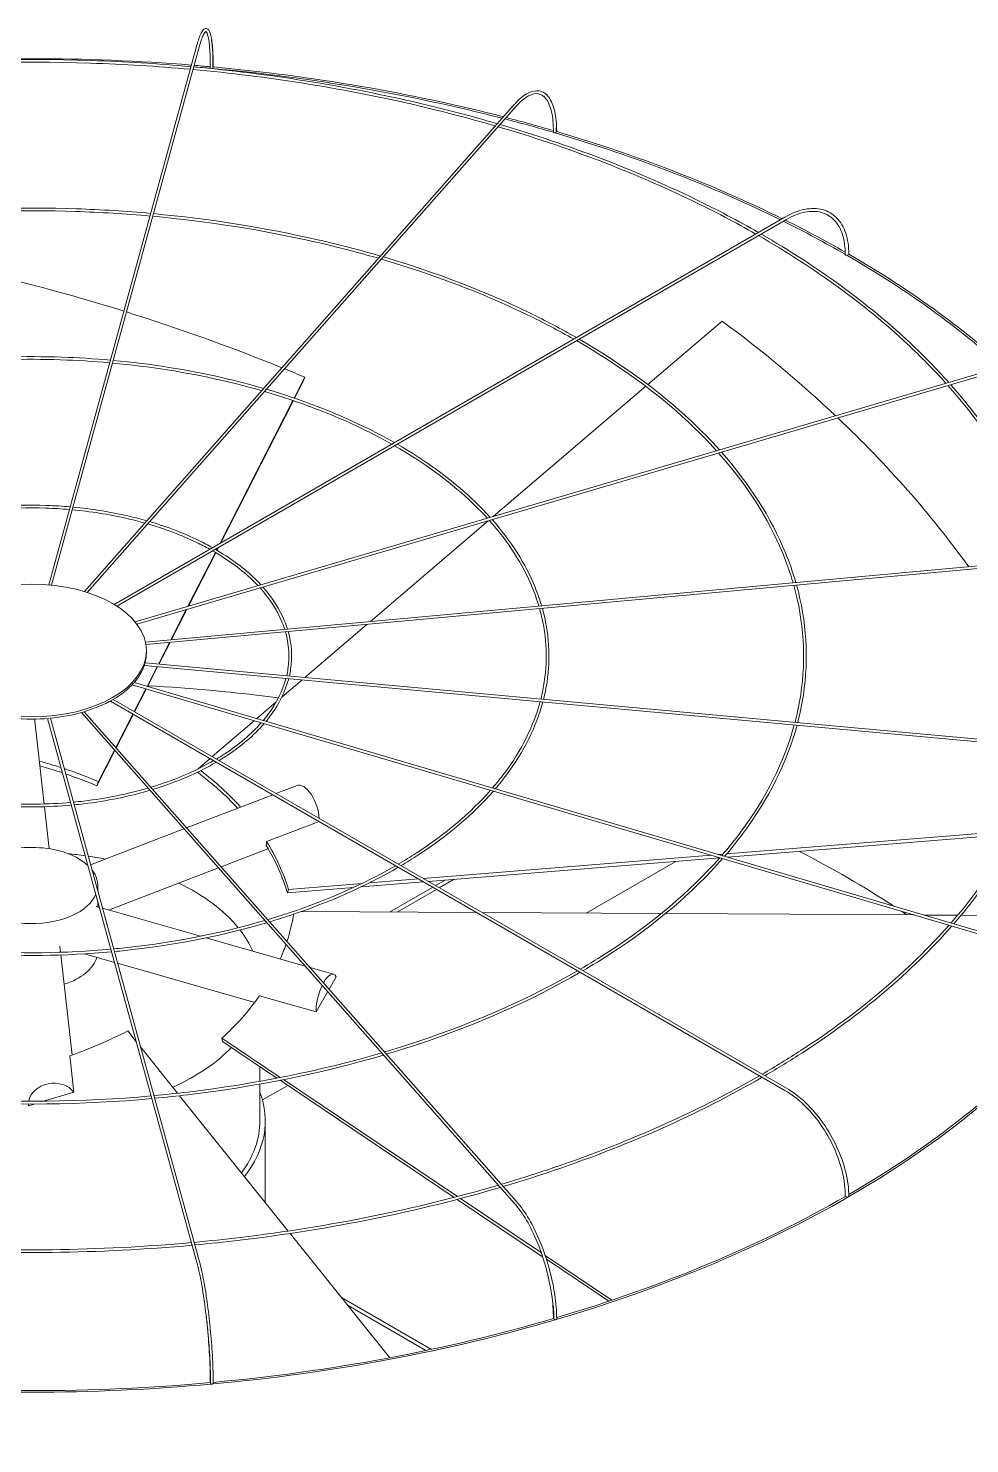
# Model space of a CAD drawing. Header units: millimetres. Extents: x -312439 to 477422, y -331570 to 212570.
# Drawn here: x 396611.3 to 396825, y 107646.9 to 107968.3 of the extents above; entities that cross this region are included whole.
import ezdxf

# ---------------------------------------------------------------- set-up
doc = ezdxf.new("R2010")
doc.units = ezdxf.units.MM

msp = doc.modelspace()

# ---------------------------------------------------------------- linework, layer by layer
at = {"color": 0, "linetype": 'Continuous', "lineweight": 0, "extrusion": (0, 0.816497, 0.57735)}
for p, q in [((396649.567, 107964.483), (396615.946, 107841.925)), ((396650.158, 107964.321), (396616.565, 107841.866)), ((396624.025, 107840.399), (396721.706, 107951.084)), ((396624.666, 107840.2), (396722.166, 107950.679)), ((396783.092, 107925.429), (396630.775, 107837.489)), ((396783.399, 107924.899), (396631.366, 107837.123)), ((396768.802, 107901.826), (396751.944, 107887.422)), ((396827.703, 107890.06), (396635.536, 107833.53)), ((396635.945, 107833.012), (396827.876, 107889.473)), ((396671.654, 107884.345), (396674.072, 107889.086)), ((396673.702, 107888.119), (396674.072, 107889.086)), ((396673.702, 107888.119), (396671.759, 107884.31)), ((396751.467, 107887.015), (396716.872, 107857.457)), ((396654.838, 107851.381), (396671.373, 107883.794)), ((396671.477, 107883.759), (396655.012, 107851.482)), ((396715.733, 107856.483), (396688.983, 107833.628)), ((396654.05, 107849.838), (396654.326, 107850.379)), ((396654.5, 107850.479), (396654.145, 107849.782)), ((396851.18, 107848.46), (396637.881, 107828.955)), ((396851.235, 107847.85), (396637.995, 107828.351)), ((396647.531, 107837.058), (396653.771, 107849.291)), ((396653.866, 107849.235), (396647.676, 107837.101)), ((396643.667, 107829.484), (396647.148, 107836.307)), ((396647.293, 107836.35), (396643.796, 107829.496)), ((396688.177, 107832.939), (396674.092, 107820.905)), ((396640.842, 107823.946), (396643.338, 107828.839)), ((396643.467, 107828.851), (396640.959, 107823.935)), ((396637.794, 107824.225), (396851.235, 107804.707)), ((396638.097, 107826.517), (396638.097, 107827.017)), ((396851.18, 107804.097), (396637.613, 107823.626)), ((396638.251, 107818.867), (396640.542, 107823.358)), ((396640.66, 107823.347), (396638.358, 107818.835)), ((396634.847, 107819.23), (396827.703, 107762.496)), ((396635.306, 107819.733), (396827.876, 107763.084)), ((396635.332, 107813.145), (396637.968, 107818.312)), ((396638.075, 107818.28), (396635.427, 107813.09)), ((396673.442, 107820.35), (396668.836, 107816.414)), ((396783.092, 107727.128), (396629.926, 107815.559)), ((396630.545, 107815.908), (396783.399, 107727.658)), ((396667.574, 107815.336), (396663.138, 107811.546)), ((396612.784, 107811.002), (396614.878, 107792.169)), ((396649.567, 107688.074), (396615.684, 107811.586)), ((396616.304, 107811.641), (396650.158, 107688.236)), ((396721.706, 107701.473), (396623.338, 107812.935)), ((396623.989, 107813.123), (396722.166, 107701.878)), ((396631.17, 107804.986), (396635.053, 107812.598)), ((396635.148, 107812.543), (396631.248, 107804.898)), ((396662.582, 107811.071), (396653.042, 107802.92)), ((396630.949, 107804.312), (396626.866, 107796.309)), ((396627.237, 107797.276), (396630.871, 107804.4)), ((396652.548, 107802.498), (396649.843, 107800.187)), ((396649.83, 107800.135), (396649.843, 107800.187)), ((396626.866, 107796.309), (396627.237, 107797.276)), ((396672.304, 107796.41), (396667.51, 107794.566)), ((396666.775, 107794.284), (396647.245, 107786.771)), ((396614.946, 107791.559), (396616.007, 107782.013)), ((396646.635, 107786.537), (396625.429, 107778.38)), ((396665.41, 107783.634), (396677.299, 107788.208)), ((396769.846, 107780.841), (396835.407, 107786.144)), ((396834.979, 107785.351), (396770.038, 107780.098)), ((396665.708, 107782.028), (396655.049, 107777.928)), ((396700.937, 107775.267), (396766.314, 107780.555)), ((396768.269, 107779.955), (396702.089, 107774.602)), ((396758.309, 107779.15), (396737.928, 107767.383)), ((396768.016, 107780.693), (396768.98, 107780.771)), ((396654.439, 107777.694), (396629.49, 107768.097)), ((396627.055, 107773.67), (396627.055, 107772.451)), ((396685.146, 107773.232), (396670.159, 107772.02)), ((396670.159, 107772.02), (396670.365, 107772.795)), ((396670.365, 107772.795), (396687.08, 107774.147)), ((396701.014, 107774.516), (396686.884, 107773.373)), ((396688.744, 107774.281), (396699.862, 107775.181)), ((396703.129, 107773.295), (396693.318, 107767.631)), ((396695.034, 107767.621), (396703.995, 107772.795)), ((396705.932, 107774.913), (396703.741, 107773.648)), ((396704.607, 107773.148), (396707.947, 107775.076)), ((396627.055, 107770.136), (396627.055, 107768.793)), ((396627.455, 107768.679), (396626.665, 107768.904)), ((396650.362, 107762.134), (396628.144, 107768.482)), ((396713.13, 107767.52), (396673.234, 107767.742)), ((396754.989, 107767.288), (396714.367, 107767.514)), ((396812.503, 107766.968), (396755.95, 107767.282)), ((396822.274, 107766.913), (396814.715, 107766.956)), ((396860.735, 107766.7), (396823.07, 107766.909)), ((396618.621, 107758.505), (396618.465, 107759.909)), ((396674.175, 107755.331), (396651.639, 107761.769)), ((396621.217, 107735.16), (396618.689, 107757.894)), ((396630.877, 107756.203), (396624.081, 107758.145)), ((396662.688, 107747.116), (396631.566, 107756.006)), ((396680.596, 107753.497), (396675.267, 107755.019)), ((396681.191, 107752.935), (396679.587, 107750.125)), ((396676.635, 107744.952), (396663.783, 107748.623)), ((396679.266, 107749.562), (396676.635, 107744.952)), ((396635.815, 107738.204), (396633.858, 107740.644)), ((396655.372, 107738.229), (396655.208, 107738.99)), ((396655.208, 107738.99), (396668.492, 107730.063)), ((396667.741, 107729.917), (396655.372, 107738.229)), ((396621.624, 107726.716), (396620.705, 107734.977)), ((396645.204, 107726.497), (396636.78, 107737.001)), ((396663.879, 107729.198), (396663.879, 107732.512)), ((396663.879, 107720.227), (396663.879, 107728.576)), ((396670.188, 107728.273), (396664.464, 107724.969)), ((396708.014, 107702.853), (396668.461, 107729.433)), ((396669.209, 107729.581), (396708.711, 107703.035)), ((396614.761, 107724.676), (396621.624, 107726.716)), ((396670.297, 107695.209), (396645.657, 107725.932)), ((396611.329, 107724.052), (396611.371, 107723.669)), ((396611.371, 107723.669), (396612.66, 107724.052)), ((396665.104, 107701.684), (396665.104, 107720.227)), ((396728.059, 107689.383), (396708.693, 107702.397)), ((396709.388, 107702.58), (396727.771, 107690.227)), ((396693.37, 107666.44), (396670.741, 107694.656)), ((396728.658, 107689.63), (396743.75, 107679.489)), ((396743.104, 107679.272), (396728.932, 107688.796)), ((396702.817, 107668.34), (396682.386, 107680.136)), ((396683.879, 107678.273), (396701.55, 107668.071))]:
    msp.add_line(p, q, dxfattribs=at)
at = {"color": 0, "linetype": 'Continuous', "lineweight": 0}
for centre, major_axis, ratio, start_param, end_param in [((396612.079, 107810.006), (-262.225, 0), 0.5773503, 4.5737285, 4.8518651), ((396612.079, 107810.006), (-261.613, 0), 0.5773503, 4.556469, 4.5713736), ((396612.079, 107810.006), (-262.225, 0), 0.5773503, 4.5571855, 4.5713361), ((396652.92, 107959.338), (0.306, -0.001), 0.5647458, 3.1415927, 4.5569919), ((396652.92, 107959.338), (0.306, -0.001), 0.5647458, 4.5569919, 6.1277883), ((396612.079, 107810.006), (-261.613, 0), 0.5773503, 4.2918428, 4.5551023), ((396652.968, 107959.513), (0.306, 0), 0.5773503, 5.7174869, 6.2831853), ((396612.079, 107810.006), (-262.225, 0), 0.5773503, 4.2917243, 4.5546375), ((396612.079, 107810.006), (-261.613, 0), 0.5773503, 4.242585, 4.2890574), ((396612.079, 107810.006), (-262.225, 0), 0.5773503, 4.2438111, 4.2889455), ((396730.81, 107944.726), (0.306, -0.003), 0.5659728, 3.1415927, 4.2460434), ((396730.81, 107944.726), (0.306, -0.003), 0.5659728, 4.2460434, 5.8168397), ((396612.079, 107810.006), (-261.613, 0), 0.5773503, 4.0051997, 4.2408431), ((396730.949, 107944.884), (0.306, 0), 0.5773503, 5.290332, 6.2831853), ((396612.079, 107810.006), (-262.225, 0), 0.5773503, 4.0050166, 4.2406095), ((396612.079, 107810.006), (-261.613, 0), 0.5773503, 3.9286416, 4.0018792), ((396612.079, 107810.006), (-262.225, 0), 0.5773503, 3.9309746, 4.001704), ((396797.284, 107917.059), (-0.306, 0), 0.5773503, 1.8326303, 3.1415927), ((396612.45, 107768.289), (-236.033, 90.421), 0.5343599, 4.8289255, 5.0170065), ((396797.067, 107916.934), (0.306, -0.004), 0.5683066, 3.1415927, 3.9346429), ((396797.067, 107916.934), (0.306, -0.004), 0.5683066, 3.9346429, 5.5054392), ((396612.079, 107810.006), (-261.613, 0), 0.5773503, 3.7066773, 3.9265771), ((396612.079, 107810.006), (-262.225, 0), 0.5773503, 3.705131, 3.9265633), ((396612.45, 107768.289), (-236.033, 90.421), 0.5343599, 4.6778989, 4.8264893), ((396612.285, 107768.097), (244.29, -64.884), 0.7560981, 0.9482496, 1.0897919), ((396612.45, 107768.289), (-236.033, 90.421), 0.5343599, 4.655659, 4.6753292), ((396612.285, 107768.097), (244.29, -64.884), 0.7560981, 0.7473423, 0.9452164), ((396611.971, 107826.517), (-26.126, 0), 0.5773503, 2.6739221, 2.9809447), ((396611.971, 107826.517), (-26.126, 0), 0.5773503, 2.9880814, 3.1415927), ((396611.971, 107826.517), (-26.126, 0), 0.5773503, 2.3597628, 2.6667854), ((396612.079, 107668.766), (-261.613, 0), 0.5773503, 4.4965959, 4.611374), ((396611.971, 107826.517), (-26.126, 0), 0.5773503, 2.0456036, 2.3526262), ((396611.971, 107826.517), (-26.126, 0), 0.5773503, 1.417285, 1.7243076), ((396607.29, 107810.391), (-5.494, -0.611), 0.8148193, 3.1415927, 3.239858), ((396611.971, 107826.517), (-26.126, 0), 0.5773503, 1.7314443, 2.0384669), ((396612.45, 107768.289), (56.639, -21.698), 0.5343599, 1.6636456, 1.7494756), ((396612.079, 107767.322), (-56.639, 21.698), 0.5343599, 4.7930664, 4.8825345), ((396612.45, 107768.289), (56.639, -21.698), 0.5343599, 1.5140664, 1.6514841), ((396612.079, 107767.322), (-56.639, 21.698), 0.5343599, 4.655659, 4.78086), ((396612.079, 107767.322), (58.621, -15.57), 0.7560981, 0.8715668, 1.0888975), ((396612.285, 107768.097), (58.621, -15.57), 0.7560981, 1.0889957, 1.0897919), ((396612.285, 107768.097), (58.621, -15.57), 0.7560981, 0.8588781, 1.0770864), ((396674.288, 107791.251), (-1.984, 5.159), 0.4527097, 4.0715694, 6.2831853), ((396612.079, 107773.67), (-14.976, 0), 0.5773503, 3.6916997, 5.4977871), ((396612.079, 107767.322), (58.621, -15.57), 0.7560981, 0.4379774, 0.6726233), ((396612.285, 107768.097), (58.621, -15.57), 0.7560981, 0.4379774, 0.6748983), ((396612.079, 107751.357), (-51.8, 0), 0.5773503, 4.4755897, 4.5522282), ((396612.079, 107751.357), (-51.8, 0), 0.5773503, 4.3841689, 4.46244), ((396612.079, 107668.766), (-261.613, 0), 0.5773503, 3.867145, 3.9833748), ((396612.079, 107773.67), (-14.976, 0), 0.5773503, 3.0357663, 3.5615783), ((396612.079, 107751.357), (-51.8, 0), 0.5773503, 3.5810046, 4.0125195), ((396612.079, 107773.67), (-14.976, 0), 0.5773503, 0.1968015, 2.9056449), ((396611.915, 107768.083), (59.282, 12.821), 0.7719474, 5.8595474, 5.99043), ((396612.079, 107668.766), (-261.613, 0), 0.5773503, 3.8494737, 3.8569689), ((396612.079, 107751.357), (-51.8, 0), 0.5773503, 3.3906549, 3.5616615), ((396611.915, 107768.083), (59.282, 12.821), 0.7719474, 5.7736505, 5.8452628), ((396612.079, 107758.762), (-14.976, 0), 0.5773503, 2.0838772, 2.9778132), ((396679.077, 107748.182), (1.518, 5.315), 0.3621096, 5.9116388, 7.2697762), ((396679.077, 107748.182), (1.518, 5.315), 0.3621096, 1.1204156, 2.3231422), ((396611.915, 107768.083), (59.282, 12.821), 0.7719474, 5.3512156, 5.5881365), ((396611.709, 107768.262), (-56.425, -22.248), 0.5660586, 1.5074553, 1.7443762), ((396612.079, 107810.006), (-262.225, 0), 0.5773503, 2.0421116, 2.6702774), ((396612.079, 107810.006), (-261.613, 0), 0.5773503, 2.358999, 2.669365), ((396612.079, 107751.357), (-51.8, 0), 0.5773503, 2.2375498, 2.6358707), ((396616.868, 107724.253), (5.494, 0.611), 0.8148193, 0.440938, 2.9148909), ((396612.079, 107720.227), (-53.025, 0), 0.5773503, 2.7158894, 3.3569527), ((396616.868, 107724.253), (5.494, 0.611), 0.8148193, 3.0505707, 3.1356266), ((396612.079, 107720.227), (-51.8, 0), 0.5773503, 2.7364581, 3.1415927), ((396612.079, 107810.006), (-261.613, 0), 0.5773503, 2.0437737, 2.355024), ((396797.067, 107703.203), (-0.306, 0.004), 0.5862544, 0, 0.7932918), ((396797.284, 107703.078), (-0.306, 0), 0.5773503, 0.261834, 3.1415927), ((396612.079, 107810.006), (-262.225, 0), 0.5773503, 1.7280308, 2.0415976), ((396612.079, 107810.006), (-261.613, 0), 0.5773503, 1.7289191, 2.0406845), ((396730.81, 107675.41), (-0.306, 0.003), 0.5885883, 0, 0.4763277), ((396730.949, 107675.252), (-0.306, 0), 0.5773503, 0, 3.1415927), ((396612.079, 107810.006), (-262.225, 0), 0.5773503, 1.4139544, 1.727034), ((396612.079, 107810.006), (-261.613, 0), 0.5773503, 1.41439, 1.726367), ((396652.92, 107660.798), (-0.306, 0.001), 0.5898153, 0, 0.1588369), ((396652.968, 107660.624), (-0.306, 0), 0.5773503, 0, 3.1415927)]:
    msp.add_ellipse(centre, major_axis=major_axis, ratio=ratio, start_param=start_param, end_param=end_param, dxfattribs=at)
msp.add_ellipse((396611.971, 107827.017), major_axis=(-26.126, 0), ratio=0.5773503, dxfattribs=at)
at = {"color": 3, "linetype": 'Continuous', "lineweight": 0}
for start_param, end_param in [(0, 2.3561945), (2.3561945, 3.1415927)]:
    msp.add_ellipse((396612.079, 107669.266), major_axis=(-262.225, 0), ratio=0.5773503, start_param=start_param, end_param=end_param, dxfattribs=at)
at = {"color": 0, "linetype": 'Continuous', "lineweight": 0}
for points, knots in [([(396653.274, 107959.513), (396653.274, 107961.216), (396653.223, 107962.733), (396653.02, 107965.252), (396652.871, 107966.251), (396652.469, 107967.673), (396652.243, 107968.188), (396651.458, 107968.304), (396651.21, 107968.156), (396650.658, 107967.571), (396650.351, 107966.916), (396649.871, 107965.534), (396649.719, 107965.037), (396649.567, 107964.483)], [4.712389, 4.712389, 4.712389, 4.712389, 5.0265482, 5.0265482, 5.3407075, 5.3407075, 5.6548668, 5.6548668, 5.8236028, 5.8236028, 6.1377621, 6.1377621, 6.2831853, 6.2831853, 6.2831853, 6.2831853]), ([(396650.158, 107964.321), (396650.476, 107965.481), (396650.795, 107966.372), (396651.351, 107967.453), (396651.601, 107967.603), (396651.627, 107967.603), (396651.832, 107967.454), (396652.184, 107966.29), (396652.329, 107965.44), (396652.539, 107963.196), (396652.601, 107961.766), (396652.614, 107959.878), (396652.615, 107959.611), (396652.614, 107959.339)], [0, 0, 0, 0, 0.3152669, 0.3152669, 0.6094726, 0.6094726, 0.9267406, 0.9267406, 1.2208373, 1.2208373, 1.5356304, 1.5356304, 1.5863402, 1.5863402, 1.5863402, 1.5863402]), ([(396652.892, 107965.649), (396652.902, 107965.588), (396652.911, 107965.526), (396653.062, 107964.439), (396653.157, 107963.136), (396653.22, 107960.898), (396653.229, 107960.138), (396653.226, 107959.338)], [1.10131175, 1.10131175, 1.10131175, 1.10131175, 1.12076762, 1.12076762, 1.43803566, 1.43803566, 1.5863026, 1.5863026, 1.5863026, 1.5863026]), ([(396648.228, 107959.602), (396640.733, 107960.28), (396633.182, 107960.748), (396608.954, 107961.564), (396592.196, 107961.093), (396575.714, 107959.602)], [5.342386, 5.342386, 5.342386, 5.342386, 5.43953692, 5.43953692, 5.65318828, 5.65318828, 5.65318828, 5.65318828]), ([(396648.064, 107959.002), (396640.545, 107959.68), (396632.97, 107960.146), (396608.851, 107960.945), (396592.229, 107960.477), (396575.878, 107959.002)], [5.34285963, 5.34285963, 5.34285963, 5.34285963, 5.44045758, 5.44045758, 5.65271466, 5.65271466, 5.65271466, 5.65271466]), ([(396717.343, 107946.14), (396711.065, 107947.969), (396704.644, 107949.634), (396682.194, 107954.768), (396665.587, 107957.395), (396648.683, 107958.946)], [5.03043397, 5.03043397, 5.03043397, 5.03043397, 5.12064091, 5.12064091, 5.34017784, 5.34017784, 5.34017784, 5.34017784]), ([(396717.791, 107946.647), (396711.503, 107948.485), (396705.072, 107950.159), (396682.532, 107955.333), (396665.84, 107957.982), (396648.848, 107959.546)], [5.02911205, 5.02911205, 5.02911205, 5.02911205, 5.11935362, 5.11935362, 5.33970837, 5.33970837, 5.33970837, 5.33970837]), ([(396731.255, 107944.884), (396731.255, 107946.599), (396731.105, 107948.148), (396730.508, 107950.774), (396730.064, 107951.852), (396728.883, 107953.437), (396728.134, 107953.943), (396726.494, 107954.228), (396725.634, 107954.054), (396723.821, 107953.134), (396722.856, 107952.348), (396721.832, 107951.225), (396721.769, 107951.155), (396721.706, 107951.084)], [4.712389, 4.712389, 4.712389, 4.712389, 5.0265482, 5.0265482, 5.3407075, 5.3407075, 5.6548668, 5.6548668, 5.9484515, 5.9484515, 6.2626108, 6.2626108, 6.2831853, 6.2831853, 6.2831853, 6.2831853]), ([(396722.166, 107950.679), (396723.08, 107951.714), (396723.988, 107952.48), (396725.671, 107953.402), (396726.437, 107953.558), (396727.778, 107953.323), (396728.375, 107952.929), (396729.402, 107951.531), (396729.819, 107950.526), (396730.371, 107948.023), (396730.511, 107946.532), (396730.505, 107944.825), (396730.504, 107944.777), (396730.504, 107944.729)], [0, 0, 0, 0, 0.3146448, 0.3146448, 0.6289116, 0.6289116, 0.9461796, 0.9461796, 1.2634477, 1.2634477, 1.5772832, 1.5772832, 1.5863402, 1.5863402, 1.5863402, 1.5863402]), ([(396777.057, 107921.945), (396772.443, 107924.59), (396767.638, 107927.124), (396749.089, 107936.12), (396734.223, 107941.807), (396718.44, 107946.457)], [4.71590946, 4.71590946, 4.71590946, 4.71590946, 4.79913358, 4.79913358, 5.02600568, 5.02600568, 5.02600568, 5.02600568]), ([(396776.443, 107921.59), (396771.841, 107924.219), (396767.049, 107926.738), (396748.55, 107935.677), (396733.727, 107941.33), (396717.992, 107945.95)], [4.71777189, 4.71777189, 4.71777189, 4.71777189, 4.80086127, 4.80086127, 5.02732174, 5.02732174, 5.02732174, 5.02732174]), ([(396731.107, 107945.739), (396731.113, 107945.534), (396731.116, 107945.327), (396731.118, 107944.988), (396731.118, 107944.857), (396731.116, 107944.726)], [7.805980691, 7.805980691, 7.805980691, 7.805980691, 7.845140151, 7.845140151, 7.869416781, 7.869416781, 7.869416781, 7.869416781]), ([(396639.085, 107926.274), (396633.502, 107926.778), (396627.876, 107927.125), (396609.758, 107927.737), (396597.205, 107927.387), (396584.857, 107926.274)], [5.34296141, 5.34296141, 5.34296141, 5.34296141, 5.43938168, 5.43938168, 5.65261288, 5.65261288, 5.65261288, 5.65261288]), ([(396638.921, 107925.674), (396633.314, 107926.177), (396627.664, 107926.523), (396609.656, 107927.119), (396597.238, 107926.771), (396585.021, 107925.674)], [5.34359392, 5.34359392, 5.34359392, 5.34359392, 5.44060854, 5.44060854, 5.65198037, 5.65198037, 5.65198037, 5.65198037]), ([(396797.59, 107917.059), (396797.59, 107918.784), (396797.354, 107920.379), (396796.42, 107923.158), (396795.722, 107924.342), (396793.923, 107926.162), (396792.825, 107926.798), (396790.357, 107927.45), (396788.99, 107927.467), (396786.125, 107926.898), (396784.626, 107926.31), (396783.119, 107925.444), (396783.106, 107925.437), (396783.092, 107925.429)], [3.1415927, 3.1415927, 3.1415927, 3.1415927, 3.4557519, 3.4557519, 3.7699112, 3.7699112, 4.0826965, 4.0826965, 4.3954482, 4.3954482, 4.7096075, 4.7096075, 4.712389, 4.712389, 4.712389, 4.712389]), ([(396783.399, 107924.899), (396784.836, 107925.729), (396786.268, 107926.289), (396788.967, 107926.824), (396790.234, 107926.799), (396792.485, 107926.186), (396793.472, 107925.598), (396795.095, 107923.905), (396795.73, 107922.796), (396796.575, 107920.149), (396796.784, 107918.611), (396796.761, 107916.938)], [1.5707963, 1.5707963, 1.5707963, 1.5707963, 1.8880644, 1.8880644, 2.2053324, 2.2053324, 2.5226004, 2.5226004, 2.8398685, 2.8398685, 3.1571365, 3.1571365, 3.1571365, 3.1571365]), ([(396690.81, 107916.075), (396686.157, 107917.426), (396681.399, 107918.658), (396664.638, 107922.488), (396652.2, 107924.455), (396639.54, 107925.618)], [5.03177949, 5.03177949, 5.03177949, 5.03177949, 5.12085286, 5.12085286, 5.34001919, 5.34001919, 5.34001919, 5.34001919]), ([(396691.258, 107916.582), (396686.594, 107917.942), (396681.826, 107919.182), (396664.975, 107923.053), (396652.453, 107925.042), (396639.705, 107926.218)], [5.03001504, 5.03001504, 5.03001504, 5.03001504, 5.11913743, 5.11913743, 5.33939405, 5.33939405, 5.33939405, 5.33939405]), ([(396819.635, 107887.687), (396816.899, 107890.74), (396813.96, 107893.733), (396801.278, 107905.568), (396789.92, 107913.837), (396777.058, 107921.238)], [4.40451603, 4.40451603, 4.40451603, 4.40451603, 4.48100319, 4.48100319, 4.71406654, 4.71406654, 4.71406654, 4.71406654]), ([(396820.286, 107887.878), (396817.553, 107890.94), (396814.619, 107893.942), (396801.93, 107905.838), (396790.554, 107914.151), (396777.671, 107921.592)], [4.40270972, 4.40270972, 4.40270972, 4.40270972, 4.47899466, 4.47899466, 4.71221436, 4.71221436, 4.71221436, 4.71221436]), ([(396735.119, 107897.732), (396731.727, 107899.662), (396728.198, 107901.513), (396714.389, 107908.182), (396703.267, 107912.421), (396691.459, 107915.885)], [4.7196458, 4.7196458, 4.7196458, 4.7196458, 4.80114658, 4.80114658, 5.02763075, 5.02763075, 5.02763075, 5.02763075]), ([(396735.734, 107898.086), (396732.329, 107900.033), (396728.788, 107901.899), (396714.928, 107908.625), (396703.762, 107912.899), (396691.907, 107916.392)], [4.71715813, 4.71715813, 4.71715813, 4.71715813, 4.79884427, 4.79884427, 5.02587671, 5.02587671, 5.02587671, 5.02587671]), ([(396767.568, 107872.37), (396765.558, 107874.601), (396763.403, 107876.789), (396753.936, 107885.618), (396745.401, 107891.825), (396735.735, 107897.38)], [4.40671458, 4.40671458, 4.40671458, 4.40671458, 4.48133637, 4.48133637, 4.71470569, 4.71470569, 4.71470569, 4.71470569]), ([(396768.219, 107872.562), (396766.213, 107874.802), (396764.063, 107876.998), (396754.587, 107885.887), (396746.034, 107892.139), (396736.348, 107897.734)], [4.40429576, 4.40429576, 4.40429576, 4.40429576, 4.47865981, 4.47865981, 4.7122362, 4.7122362, 4.7122362, 4.7122362]), ([(396629.945, 107892.957), (396626.272, 107893.286), (396622.571, 107893.514), (396610.562, 107893.921), (396602.212, 107893.692), (396593.996, 107892.957)], [5.34408303, 5.34408303, 5.34408303, 5.34408303, 5.43906993, 5.43906993, 5.65149126, 5.65149126, 5.65149126, 5.65149126]), ([(396629.781, 107892.357), (396626.084, 107892.686), (396622.36, 107892.912), (396610.459, 107893.303), (396602.245, 107893.076), (396594.161, 107892.357)], [5.34503474, 5.34503474, 5.34503474, 5.34503474, 5.44090812, 5.44090812, 5.65053954, 5.65053954, 5.65053954, 5.65053954]), ([(396664.285, 107886.019), (396661.253, 107886.893), (396658.156, 107887.692), (396647.082, 107890.219), (396638.815, 107891.527), (396630.401, 107892.301)], [5.03439168, 5.03439168, 5.03439168, 5.03439168, 5.12127422, 5.12127422, 5.3396756, 5.3396756, 5.3396756, 5.3396756]), ([(396664.733, 107886.526), (396661.691, 107887.41), (396658.584, 107888.216), (396647.42, 107890.784), (396639.068, 107892.114), (396630.565, 107892.901)], [5.03173968, 5.03173968, 5.03173968, 5.03173968, 5.11870396, 5.11870396, 5.33874043, 5.33874043, 5.33874043, 5.33874043]), ([(396693.805, 107873.879), (396691.62, 107875.113), (396689.351, 107876.298), (396680.23, 107880.698), (396672.811, 107883.522), (396664.935, 107885.83)], [4.72327264, 4.72327264, 4.72327264, 4.72327264, 4.80171455, 4.80171455, 5.02817129, 5.02817129, 5.02817129, 5.02817129]), ([(396694.42, 107874.234), (396692.223, 107875.484), (396689.941, 107876.685), (396680.769, 107881.14), (396673.306, 107884), (396665.382, 107886.336)], [4.71952861, 4.71952861, 4.71952861, 4.71952861, 4.7982649, 4.7982649, 5.02554265, 5.02554265, 5.02554265, 5.02554265]), ([(396842.637, 107847.679), (396841.749, 107850.787), (396840.673, 107853.878), (396835.094, 107867.415), (396828.593, 107877.591), (396820.086, 107887.181)], [4.09036759, 4.09036759, 4.09036759, 4.09036759, 4.16055829, 4.16055829, 4.40029723, 4.40029723, 4.40029723, 4.40029723]), ([(396843.257, 107847.735), (396842.372, 107850.854), (396841.297, 107853.955), (396835.725, 107867.545), (396829.228, 107877.755), (396820.735, 107887.372)], [4.08953528, 4.08953528, 4.08953528, 4.08953528, 4.15944113, 4.15944113, 4.39851052, 4.39851052, 4.39851052, 4.39851052]), ([(396715.508, 107857.055), (396714.222, 107858.467), (396712.849, 107859.854), (396706.596, 107865.676), (396700.888, 107869.82), (396694.421, 107873.528)], [4.41096312, 4.41096312, 4.41096312, 4.41096312, 4.4820009, 4.4820009, 4.71586354, 4.71586354, 4.71586354, 4.71586354]), ([(396716.16, 107857.247), (396714.878, 107858.668), (396713.509, 107860.062), (396707.247, 107865.946), (396701.521, 107870.135), (396695.034, 107873.881)], [4.40730528, 4.40730528, 4.40730528, 4.40730528, 4.47799052, 4.47799052, 4.71216027, 4.71216027, 4.71216027, 4.71216027]), ([(396785.547, 107842.458), (396784.894, 107844.73), (396784.107, 107846.989), (396779.948, 107857.142), (396775.06, 107864.823), (396768.669, 107872.056)], [4.09145544, 4.09145544, 4.09145544, 4.09145544, 4.15925512, 4.15925512, 4.39870409, 4.39870409, 4.39870409, 4.39870409]), ([(396784.926, 107842.401), (396784.271, 107844.663), (396783.483, 107846.912), (396779.318, 107857.012), (396774.425, 107864.659), (396768.02, 107871.865)], [4.09258463, 4.09258463, 4.09258463, 4.09258463, 4.16074385, 4.16074385, 4.40108815, 4.40108815, 4.40108815, 4.40108815]), ([(396620.806, 107859.64), (396619.043, 107859.795), (396617.267, 107859.903), (396611.366, 107860.106), (396607.219, 107859.997), (396603.136, 107859.64)], [5.34742678, 5.34742678, 5.34742678, 5.34742678, 5.43812478, 5.43812478, 5.64814751, 5.64814751, 5.64814751, 5.64814751]), ([(396620.641, 107859.04), (396618.854, 107859.194), (396617.056, 107859.301), (396611.263, 107859.488), (396607.252, 107859.381), (396603.301, 107859.04)], [5.34934775, 5.34934775, 5.34934775, 5.34934775, 5.44178794, 5.44178794, 5.64622654, 5.64622654, 5.64622654, 5.64622654]), ([(396638.207, 107856.47), (396636.789, 107856.877), (396635.342, 107857.251), (396629.865, 107858.515), (396625.683, 107859.185), (396621.425, 107859.584)], [5.03687901, 5.03687901, 5.03687901, 5.03687901, 5.11739529, 5.11739529, 5.33679188, 5.33679188, 5.33679188, 5.33679188]), ([(396637.758, 107855.961), (396636.35, 107856.36), (396634.914, 107856.725), (396629.527, 107857.951), (396625.43, 107858.598), (396621.261, 107858.984)], [5.04221465, 5.04221465, 5.04221465, 5.04221465, 5.12251796, 5.12251796, 5.33864709, 5.33864709, 5.33864709, 5.33864709]), ([(396653.105, 107850.38), (396652.116, 107850.935), (396651.095, 107851.47), (396646.611, 107853.656), (396642.85, 107855.1), (396638.857, 107856.281)], [4.72658474, 4.72658474, 4.72658474, 4.72658474, 4.79652126, 4.79652126, 5.0245472, 5.0245472, 5.0245472, 5.0245472]), ([(396727.216, 107837.124), (396726.795, 107838.543), (396726.294, 107839.954), (396723.542, 107846.616), (396720.261, 107851.731), (396715.962, 107856.551)], [4.09685918, 4.09685918, 4.09685918, 4.09685918, 4.16111414, 4.16111414, 4.40251946, 4.40251946, 4.40251946, 4.40251946]), ([(396727.838, 107837.181), (396727.418, 107838.61), (396726.919, 107840.03), (396724.172, 107846.746), (396720.896, 107851.896), (396716.612, 107856.742)], [4.09510983, 4.09510983, 4.09510983, 4.09510983, 4.15888353, 4.15888353, 4.39893942, 4.39893942, 4.39893942, 4.39893942]), ([(396652.487, 107850.024), (396651.511, 107850.563), (396650.504, 107851.082), (396646.072, 107853.213), (396642.355, 107854.623), (396638.41, 107855.774)], [4.73414686, 4.73414686, 4.73414686, 4.73414686, 4.80339703, 4.80339703, 5.02979007, 5.02979007, 5.02979007, 5.02979007]), ([(396663.441, 107841.739), (396662.884, 107842.333), (396662.295, 107842.917), (396659.256, 107845.734), (396656.374, 107847.815), (396653.108, 107849.675)], [4.42373247, 4.42373247, 4.42373247, 4.42373247, 4.48397953, 4.48397953, 4.71933502, 4.71933502, 4.71933502, 4.71933502]), ([(396664.098, 107841.932), (396663.543, 107842.534), (396662.957, 107843.127), (396659.908, 107846.004), (396657.008, 107848.13), (396653.721, 107850.029)], [4.41624247, 4.41624247, 4.41624247, 4.41624247, 4.47598634, 4.47598634, 4.71193426, 4.71193426, 4.71193426, 4.71193426]), ([(396669.5, 107831.847), (396669.316, 107832.422), (396669.106, 107832.995), (396667.767, 107836.22), (396666.097, 107838.804), (396663.904, 107841.236)], [4.10975269, 4.10975269, 4.10975269, 4.10975269, 4.16221832, 4.16221832, 4.40682155, 4.40682155, 4.40682155, 4.40682155]), ([(396670.125, 107831.904), (396669.941, 107832.489), (396669.732, 107833.072), (396668.397, 107836.351), (396666.732, 107838.968), (396664.554, 107841.428)], [4.10592526, 4.10592526, 4.10592526, 4.10592526, 4.15777238, 4.15777238, 4.39963811, 4.39963811, 4.39963811, 4.39963811]), ([(396785.364, 107810.73), (396785.905, 107812.804), (396786.335, 107814.887), (396787.905, 107825.246), (396787.381, 107833.603), (396785.096, 107841.802)], [3.77736844, 3.77736844, 3.77736844, 3.77736844, 3.83971259, 3.83971259, 4.08656564, 4.08656564, 4.08656564, 4.08656564]), ([(396785.982, 107810.674), (396786.522, 107812.754), (396786.95, 107814.845), (396788.515, 107825.242), (396787.993, 107833.633), (396785.716, 107841.859)], [3.77834287, 3.77834287, 3.77834287, 3.77834287, 3.84027623, 3.84027623, 4.08549455, 4.08549455, 4.08549455, 4.08549455]), ([(396727.655, 107816.007), (396727.985, 107817.302), (396728.249, 107818.603), (396729.287, 107825.443), (396728.931, 107831.037), (396727.389, 107836.525)], [3.78111281, 3.78111281, 3.78111281, 3.78111281, 3.83956511, 3.83956511, 4.08781837, 4.08781837, 4.08781837, 4.08781837]), ([(396728.273, 107815.951), (396728.601, 107817.253), (396728.864, 107818.561), (396729.898, 107825.438), (396729.543, 107831.067), (396728.009, 107836.582)], [3.78251471, 3.78251471, 3.78251471, 3.78251471, 3.8404098, 3.8404098, 4.0861992, 4.0861992, 4.0861992, 4.0861992]), ([(396669.941, 107821.285), (396670.062, 107821.801), (396670.163, 107822.318), (396670.669, 107825.639), (396670.481, 107828.47), (396669.682, 107831.248)], [3.79241111, 3.79241111, 3.79241111, 3.79241111, 3.83910744, 3.83910744, 4.09159713, 4.09159713, 4.09159713, 4.09159713]), ([(396670.557, 107821.229), (396670.678, 107821.751), (396670.777, 107822.276), (396671.28, 107825.635), (396671.093, 107828.501), (396670.303, 107831.305)], [3.79485754, 3.79485754, 3.79485754, 3.79485754, 3.8407928, 3.8407928, 4.08828416, 4.08828416, 4.08828416, 4.08828416]), ([(396664.609, 107811.113), (396664.99, 107811.565), (396665.353, 107812.021), (396667.664, 107815.107), (396669.041, 107817.87), (396669.791, 107820.684)], [3.47410339, 3.47410339, 3.47410339, 3.47410339, 3.51894345, 3.51894345, 3.77424927, 3.77424927, 3.77424927, 3.77424927]), ([(396665.25, 107810.924), (396665.593, 107811.339), (396665.923, 107811.757), (396668.241, 107814.871), (396669.649, 107817.718), (396670.409, 107820.627)], [3.48078418, 3.48078418, 3.48078418, 3.48078418, 3.52099532, 3.52099532, 3.77722211, 3.77722211, 3.77722211, 3.77722211]), ([(396716.671, 107795.797), (396717.617, 107796.894), (396718.511, 107798.005), (396723.243, 107804.334), (396725.986, 107809.818), (396727.497, 107815.407)], [3.46491265, 3.46491265, 3.46491265, 3.46491265, 3.51947788, 3.51947788, 3.77207122, 3.77207122, 3.77207122, 3.77207122]), ([(396717.316, 107795.608), (396718.222, 107796.667), (396719.081, 107797.741), (396723.821, 107804.099), (396726.594, 107809.666), (396728.116, 107815.35)], [3.46836695, 3.46836695, 3.46836695, 3.46836695, 3.52050672, 3.52050672, 3.77360482, 3.77360482, 3.77360482, 3.77360482]), ([(396653.985, 107802.375), (396654.581, 107802.729), (396655.163, 107803.091), (396659.064, 107805.622), (396661.908, 107808.031), (396664.171, 107810.603)], [3.15594616, 3.15594616, 3.15594616, 3.15594616, 3.1998122, 3.1998122, 3.45718678, 3.45718678, 3.45718678, 3.45718678]), ([(396654.592, 107802.025), (396655.097, 107802.329), (396655.592, 107802.639), (396659.537, 107805.2), (396662.485, 107807.714), (396664.817, 107810.413)], [3.16311142, 3.16311142, 3.16311142, 3.16311142, 3.20013863, 3.20013863, 3.46418527, 3.46418527, 3.46418527, 3.46418527]), ([(396768.73, 107780.483), (396770.244, 107782.224), (396771.669, 107783.989), (396778.823, 107793.562), (396782.931, 107801.765), (396785.204, 107810.13)], [3.46185589, 3.46185589, 3.46185589, 3.46185589, 3.51965328, 3.51965328, 3.77134922, 3.77134922, 3.77134922, 3.77134922]), ([(396769.376, 107780.293), (396770.849, 107781.997), (396772.239, 107783.725), (396779.401, 107793.327), (396783.54, 107801.614), (396785.823, 107810.073)], [3.46418406, 3.46418406, 3.46418406, 3.46418406, 3.52033986, 3.52033986, 3.7723822, 3.7723822, 3.7723822, 3.7723822]), ([(396820.781, 107765.171), (396822.865, 107767.558), (396824.825, 107769.982), (396834.401, 107782.798), (396839.872, 107793.717), (396842.907, 107804.853)], [3.46025293, 3.46025293, 3.46025293, 3.46025293, 3.51974047, 3.51974047, 3.77090484, 3.77090484, 3.77090484, 3.77090484]), ([(396821.427, 107764.981), (396823.47, 107767.332), (396825.394, 107769.717), (396834.978, 107782.563), (396840.481, 107793.566), (396843.527, 107804.797)], [3.4620089, 3.4620089, 3.4620089, 3.4620089, 3.52025567, 3.52025567, 3.77168417, 3.77168417, 3.77168417, 3.77168417]), ([(396639.121, 107795.977), (396639.861, 107796.2), (396640.593, 107796.433), (396645.718, 107798.144), (396649.785, 107799.947), (396653.377, 107802.019)], [2.837842, 2.837842, 2.837842, 2.837842, 2.88061564, 2.88061564, 3.14113288, 3.14113288, 3.14113288, 3.14113288]), ([(396639.567, 107795.472), (396640.199, 107795.665), (396640.825, 107795.865), (396646.032, 107797.599), (396650.264, 107799.486), (396653.988, 107801.666)], [2.84298262, 2.84298262, 2.84298262, 2.84298262, 2.8793398, 2.8793398, 3.14846238, 3.14846238, 3.14846238, 3.14846238]), ([(396621.533, 107792.581), (396622.328, 107792.657), (396623.12, 107792.742), (396628.962, 107793.444), (396633.874, 107794.438), (396638.474, 107795.785)], [2.52003494, 2.52003494, 2.52003494, 2.52003494, 2.56128493, 2.56128493, 2.82541727, 2.82541727, 2.82541727, 2.82541727]), ([(396621.697, 107791.981), (396622.411, 107792.05), (396623.123, 107792.127), (396629.07, 107792.832), (396634.161, 107793.866), (396638.921, 107795.278)], [2.52186126, 2.52186126, 2.52186126, 2.52186126, 2.55867334, 2.55867334, 2.83065097, 2.83065097, 2.83065097, 2.83065097]), ([(396695.3, 107778.522), (396696.699, 107779.341), (396698.062, 107780.181), (396706.029, 107785.351), (396711.705, 107790.154), (396716.228, 107795.289)], [3.14877196, 3.14877196, 3.14877196, 3.14877196, 3.19991213, 3.19991213, 3.45646828, 3.45646828, 3.45646828, 3.45646828]), ([(396695.91, 107778.17), (396697.216, 107778.94), (396698.491, 107779.729), (396706.503, 107784.93), (396712.282, 107789.838), (396716.876, 107795.099)], [3.15241617, 3.15241617, 3.15241617, 3.15241617, 3.2000755, 3.2000755, 3.46000178, 3.46000178, 3.46000178, 3.46000178]), ([(396602.864, 107791.924), (396603.58, 107791.859), (396604.298, 107791.802), (396610.351, 107791.387), (396615.771, 107791.445), (396621.078, 107791.924)], [2.20116261, 2.20116261, 2.20116261, 2.20116261, 2.23802396, 2.23802396, 2.51122637, 2.51122637, 2.51122637, 2.51122637]), ([(396603.029, 107792.524), (396603.779, 107792.457), (396604.533, 107792.398), (396610.478, 107792.004), (396615.75, 107792.064), (396620.913, 107792.524)], [2.2030547, 2.2030547, 2.2030547, 2.2030547, 2.24193573, 2.24193573, 2.50933428, 2.50933428, 2.50933428, 2.50933428]), ([(396665.266, 107782.759), (396665.325, 107782.978), (396665.37, 107783.23), (396665.402, 107783.549), (396665.406, 107783.591), (396665.41, 107783.634)], [27.2141577, 27.2141577, 27.2141577, 27.2141577, 28.9150445, 28.9150445, 29.1719106, 29.1719106, 29.1719106, 29.1719106]), ([(396736.614, 107754.669), (396738.817, 107755.953), (396740.96, 107757.271), (396752.994, 107765.081), (396761.501, 107772.278), (396768.286, 107779.975)], [3.14637947, 3.14637947, 3.14637947, 3.14637947, 3.19994276, 3.19994276, 3.45622926, 3.45622926, 3.45622926, 3.45622926]), ([(396737.225, 107754.316), (396739.334, 107755.552), (396741.389, 107756.819), (396753.467, 107764.659), (396762.079, 107771.962), (396768.934, 107779.785)], [3.14882268, 3.14882268, 3.14882268, 3.14882268, 3.20005174, 3.20005174, 3.4585926, 3.4585926, 3.4585926, 3.4585926]), ([(396665.647, 107765.921), (396667.299, 107766.413), (396668.93, 107766.928), (396679.354, 107770.406), (396687.496, 107774.015), (396694.69, 107778.167)], [2.8326444, 2.8326444, 2.8326444, 2.8326444, 2.88031456, 2.88031456, 3.14136267, 3.14136267, 3.14136267, 3.14136267]), ([(396666.093, 107765.415), (396667.636, 107765.878), (396669.162, 107766.36), (396679.667, 107769.861), (396687.975, 107773.554), (396695.302, 107777.813)], [2.83524734, 2.83524734, 2.83524734, 2.83524734, 2.87967423, 2.87967423, 3.14504801, 3.14504801, 3.14504801, 3.14504801]), ([(396630.673, 107759.264), (396632.367, 107759.422), (396634.055, 107759.602), (396645.888, 107761.019), (396655.758, 107763.017), (396664.999, 107765.729)], [2.51666009, 2.51666009, 2.51666009, 2.51666009, 2.56064993, 2.56064993, 2.826424, 2.826424, 2.826424, 2.826424]), ([(396630.837, 107758.664), (396632.45, 107758.816), (396634.057, 107758.987), (396645.996, 107760.407), (396656.046, 107762.446), (396665.446, 107765.222)], [2.517588, 2.517588, 2.517588, 2.517588, 2.55933958, 2.55933958, 2.82905034, 2.82905034, 2.82905034, 2.82905034]), ([(396777.918, 107730.822), (396780.928, 107732.573), (396783.856, 107734.371), (396799.955, 107744.819), (396811.291, 107754.408), (396820.336, 107764.664)], [3.14512292, 3.14512292, 3.14512292, 3.14512292, 3.19995757, 3.19995757, 3.45603404, 3.45603404, 3.45603404, 3.45603404]), ([(396778.529, 107730.47), (396781.446, 107732.172), (396784.285, 107733.919), (396800.428, 107744.398), (396811.868, 107754.091), (396820.984, 107764.473)], [3.14696065, 3.14696065, 3.14696065, 3.14696065, 3.20003933, 3.20003933, 3.45780979, 3.45780979, 3.45780979, 3.45780979]), ([(396593.724, 107758.607), (396595.227, 107758.47), (396596.734, 107758.351), (396608.865, 107757.526), (396619.655, 107757.647), (396630.218, 107758.607)], [2.20014358, 2.20014358, 2.20014358, 2.20014358, 2.23901367, 2.23901367, 2.5122454, 2.5122454, 2.5122454, 2.5122454]), ([(396593.889, 107759.207), (396595.426, 107759.068), (396596.969, 107758.947), (396608.992, 107758.144), (396619.633, 107758.266), (396630.053, 107759.207)], [2.20108803, 2.20108803, 2.20108803, 2.20108803, 2.24097619, 2.24097619, 2.51130095, 2.51130095, 2.51130095, 2.51130095]), ([(396692.172, 107735.865), (396694.736, 107736.626), (396697.267, 107737.423), (396712.989, 107742.668), (396725.206, 107748.083), (396736.003, 107754.315)], [2.8309089, 2.8309089, 2.8309089, 2.8309089, 2.8802112, 2.8802112, 3.14143931, 3.14143931, 3.14143931, 3.14143931]), ([(396692.618, 107735.359), (396695.074, 107736.09), (396697.499, 107736.855), (396713.302, 107742.123), (396725.686, 107747.622), (396736.615, 107753.961)], [2.8326515, 2.8326515, 2.8326515, 2.8326515, 2.87978381, 2.87978381, 3.14390081, 3.14390081, 3.14390081, 3.14390081]), ([(396639.812, 107725.947), (396642.405, 107726.187), (396644.989, 107726.462), (396662.814, 107728.593), (396677.642, 107731.597), (396691.523, 107735.673)], [2.51553267, 2.51553267, 2.51553267, 2.51553267, 2.56043494, 2.56043494, 2.82676017, 2.82676017, 2.82676017, 2.82676017]), ([(396639.977, 107725.347), (396642.489, 107725.581), (396644.991, 107725.846), (396662.922, 107727.981), (396677.93, 107731.025), (396691.971, 107735.167)], [2.51615458, 2.51615458, 2.51615458, 2.51615458, 2.55956039, 2.55956039, 2.82851318, 2.82851318, 2.82851318, 2.82851318]), ([(396718.688, 107705.818), (396722.167, 107706.848), (396725.602, 107707.929), (396746.619, 107714.94), (396762.91, 107722.159), (396777.307, 107730.468)], [2.83000203, 2.83000203, 2.83000203, 2.83000203, 2.88015896, 2.88015896, 3.14141755, 3.14141755, 3.14141755, 3.14141755]), ([(396719.135, 107705.312), (396722.505, 107706.313), (396725.833, 107707.361), (396746.933, 107714.395), (396763.389, 107721.698), (396777.919, 107730.115)], [2.83131179, 2.83131179, 2.83131179, 2.83131179, 2.87983823, 2.87983823, 3.14326557, 3.14326557, 3.14326557, 3.14326557]), ([(396797.59, 107703.078), (396797.59, 107704.803), (396797.354, 107706.658), (396796.435, 107710.453), (396795.753, 107712.393), (396794.009, 107716.171), (396792.947, 107718.01), (396790.547, 107721.409), (396789.208, 107722.97), (396786.381, 107725.663), (396784.893, 107726.796), (396783.399, 107727.658)], [3.1415927, 3.1415927, 3.1415927, 3.1415927, 3.4557519, 3.4557519, 3.7699112, 3.7699112, 4.0840704, 4.0840704, 4.3982297, 4.3982297, 4.712389, 4.712389, 4.712389, 4.712389]), ([(396584.584, 107725.29), (396586.874, 107725.082), (396589.17, 107724.899), (396607.377, 107723.665), (396623.538, 107723.85), (396639.358, 107725.29)], [2.19980176, 2.19980176, 2.19980176, 2.19980176, 2.23934285, 2.23934285, 2.51258722, 2.51258722, 2.51258722, 2.51258722]), ([(396584.749, 107725.89), (396587.073, 107725.679), (396589.405, 107725.496), (396607.504, 107724.283), (396623.516, 107724.469), (396639.193, 107725.89)], [2.20043103, 2.20043103, 2.20043103, 2.20043103, 2.24065263, 2.24065263, 2.51195795, 2.51195795, 2.51195795, 2.51195795]), ([(396783.092, 107727.128), (396784.53, 107726.298), (396785.973, 107725.199), (396788.72, 107722.572), (396790.023, 107721.044), (396792.356, 107717.714), (396793.385, 107715.912), (396795.066, 107712.218), (396795.717, 107710.326), (396796.576, 107706.643), (396796.784, 107704.853), (396796.761, 107703.207)], [1.5707963, 1.5707963, 1.5707963, 1.5707963, 1.8880644, 1.8880644, 2.2053324, 2.2053324, 2.5226004, 2.5226004, 2.8398685, 2.8398685, 3.1571365, 3.1571365, 3.1571365, 3.1571365]), ([(396648.949, 107692.641), (396652.442, 107692.964), (396655.922, 107693.333), (396679.737, 107696.179), (396699.521, 107700.186), (396718.04, 107705.627)], [2.51495522, 2.51495522, 2.51495522, 2.51495522, 2.56032682, 2.56032682, 2.8268898, 2.8268898, 2.8268898, 2.8268898]), ([(396649.114, 107692.041), (396652.525, 107692.358), (396655.924, 107692.718), (396679.845, 107695.567), (396699.808, 107699.615), (396718.487, 107705.12)], [2.51542291, 2.51542291, 2.51542291, 2.51542291, 2.55967055, 2.55967055, 2.82820543, 2.82820543, 2.82820543, 2.82820543]), ([(396731.255, 107675.252), (396731.255, 107676.968), (396731.105, 107678.849), (396730.517, 107682.765), (396730.081, 107684.799), (396728.965, 107688.826), (396728.286, 107690.818), (396726.749, 107694.567), (396725.892, 107696.325), (396724.08, 107699.436), (396723.126, 107700.79), (396722.166, 107701.878)], [4.712389, 4.712389, 4.712389, 4.712389, 5.0265482, 5.0265482, 5.3407075, 5.3407075, 5.6548668, 5.6548668, 5.969026, 5.969026, 6.2831853, 6.2831853, 6.2831853, 6.2831853]), ([(396721.706, 107701.473), (396722.62, 107700.437), (396723.541, 107699.133), (396725.302, 107696.106), (396726.142, 107694.382), (396727.647, 107690.696), (396728.311, 107688.735), (396729.399, 107684.775), (396729.821, 107682.777), (396730.379, 107678.945), (396730.516, 107677.112), (396730.504, 107675.441), (396730.504, 107675.427), (396730.504, 107675.412)], [6.2831853, 6.2831853, 6.2831853, 6.2831853, 6.5978301, 6.5978301, 6.9149527, 6.9149527, 7.2322207, 7.2322207, 7.5494887, 7.5494887, 7.8667568, 7.8667568, 7.8695255, 7.8695255, 7.8695255, 7.8695255]), ([(396575.612, 107692.584), (396578.722, 107692.302), (396581.841, 107692.056), (396606.016, 107690.434), (396627.398, 107690.683), (396648.33, 107692.584)], [2.20011555, 2.20011555, 2.20011555, 2.20011555, 2.24049017, 2.24049017, 2.51227343, 2.51227343, 2.51227343, 2.51227343]), ([(396575.448, 107691.984), (396578.522, 107691.704), (396581.607, 107691.459), (396605.889, 107689.816), (396627.419, 107690.064), (396648.494, 107691.984)], [2.19964371, 2.19964371, 2.19964371, 2.19964371, 2.23950729, 2.23950729, 2.51274527, 2.51274527, 2.51274527, 2.51274527]), ([(396649.567, 107688.074), (396649.885, 107686.914), (396650.205, 107685.483), (396650.816, 107682.217), (396651.107, 107680.38), (396651.627, 107676.491), (396651.857, 107674.441), (396652.232, 107670.331), (396652.378, 107668.273), (396652.571, 107664.355), (396652.618, 107662.496), (396652.614, 107660.82), (396652.614, 107660.81), (396652.614, 107660.799)], [0, 0, 0, 0, 0.3152669, 0.3152669, 0.6325349, 0.6325349, 0.949803, 0.949803, 1.267071, 1.267071, 1.584339, 1.584339, 1.5863402, 1.5863402, 1.5863402, 1.5863402]), ([(396653.274, 107660.624), (396653.274, 107662.327), (396653.223, 107664.217), (396653.021, 107668.188), (396652.871, 107670.268), (396652.488, 107674.416), (396652.255, 107676.484), (396651.728, 107680.407), (396651.434, 107682.261), (396650.813, 107685.578), (396650.486, 107687.039), (396650.158, 107688.236)], [4.712389, 4.712389, 4.712389, 4.712389, 5.0265482, 5.0265482, 5.3407075, 5.3407075, 5.6548668, 5.6548668, 5.969026, 5.969026, 6.2831853, 6.2831853, 6.2831853, 6.2831853]), ([(396652.662, 107660.624), (396652.662, 107662.315), (396652.611, 107664.195), (396652.41, 107668.148), (396652.261, 107670.22), (396651.945, 107673.635), (396651.803, 107674.981), (396651.646, 107676.297)], [4.71238898, 4.71238898, 4.71238898, 4.71238898, 5.02654825, 5.02654825, 5.34070751, 5.34070751, 5.54584713, 5.54584713, 5.54584713, 5.54584713])]:
    msp.add_open_spline(points, degree=3, knots=knots, dxfattribs=at)
msp.add_open_spline([(396730.643, 107675.252), (396730.643, 107676.193), (396730.597, 107677.187), (396730.505, 107678.219)], degree=3, dxfattribs=at)

doc.saveas('drawing.dxf')
